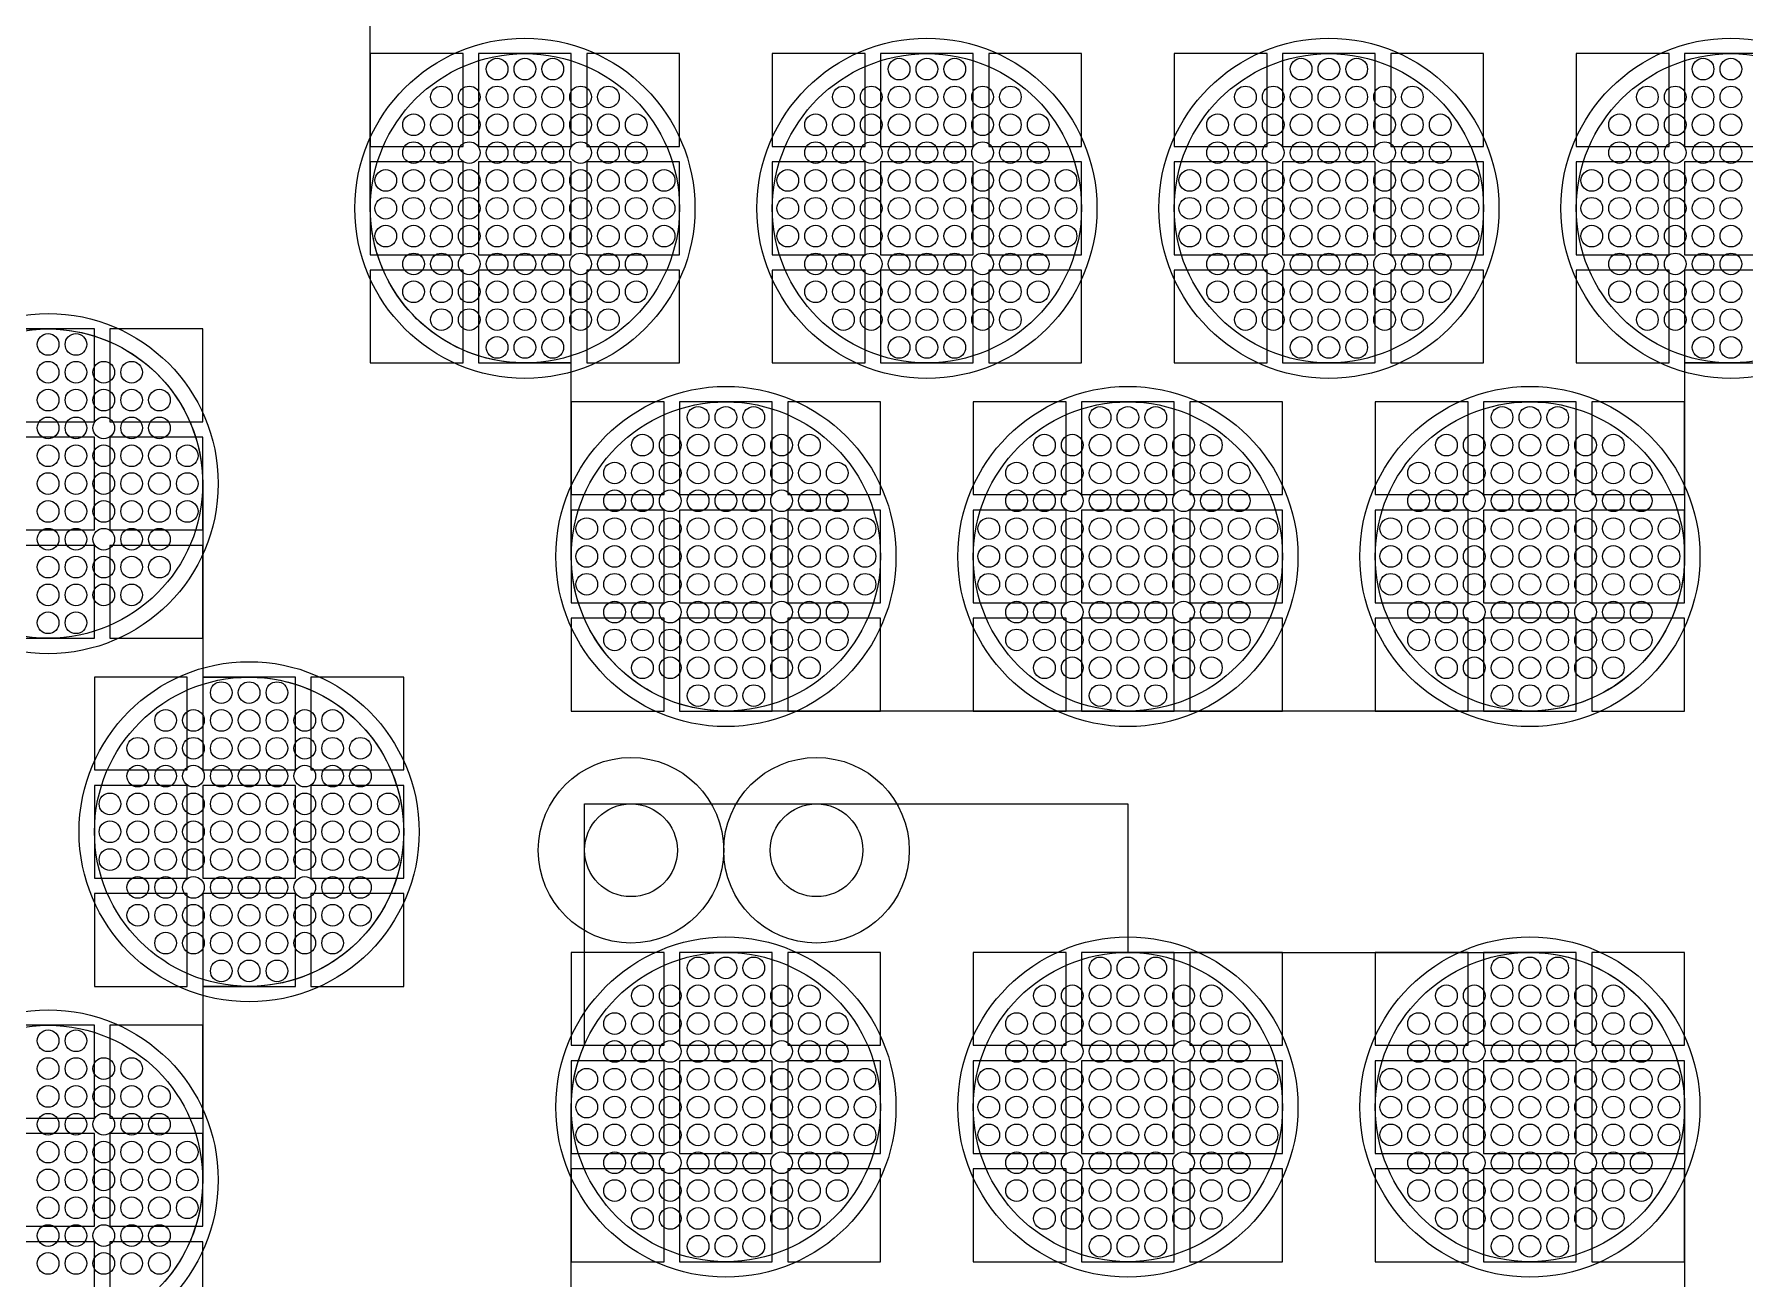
# Model space of a CAD drawing. Extents: x -49 to 54, y -38 to 38.
# Drawn here: x 20.95 to 26.48, y 22.12 to 26.14 of the extents above; entities that cross this region are included whole.
import ezdxf

# ---------------------------------------------------------------- set-up
doc = ezdxf.new("R2010")
doc.units = 0
for name, color, linetype in [('ADHESIVE_VIA_OPENINGS', 30, 'CONTINUOUS'), ('BACK_LAYER', 5, 'CONTINUOUS'), ('COND_LAYER_LOWER_ELECTRODE', 6, 'CONTINUOUS'), ('CONDUCTIVE_LAYER_BACK_LAYER', 2, 'CONTINUOUS'), ('EMITTER', 3, 'CONTINUOUS'), ('LOWER_ELECTRODE', 1, 'CONTINUOUS'), ('SUBSTRATE_VIA', 4, 'CONTINUOUS')]:
    doc.layers.add(name, color=color, linetype=linetype)

msp = doc.modelspace()

# ---------------------------------------------------------------- linework, layer by layer
at = {"layer": 'ADHESIVE_VIA_OPENINGS'}
for centre in [(22.8814, 23.5041), (23.4814, 23.5041)]:
    msp.add_circle(centre, 0.3, dxfattribs=at)
at = {"layer": 'BACK_LAYER'}
for points in [[(22.0384, 25.78), (22.3384, 25.78), (22.3384, 26.08), (22.0384, 26.08)], [(22.3884, 25.78), (22.6884, 25.78), (22.6884, 26.08), (22.3884, 26.08)], [(22.7384, 25.78), (23.0384, 25.78), (23.0384, 26.08), (22.7384, 26.08)], [(23.3384, 25.78), (23.6384, 25.78), (23.6384, 26.08), (23.3384, 26.08)], [(23.6884, 25.78), (23.9884, 25.78), (23.9884, 26.08), (23.6884, 26.08)], [(24.0384, 25.78), (24.3384, 25.78), (24.3384, 26.08), (24.0384, 26.08)], [(24.6384, 25.78), (24.9384, 25.78), (24.9384, 26.08), (24.6384, 26.08)], [(24.9884, 25.78), (25.2884, 25.78), (25.2884, 26.08), (24.9884, 26.08)], [(25.3384, 25.78), (25.6384, 25.78), (25.6384, 26.08), (25.3384, 26.08)], [(25.9384, 25.78), (26.2384, 25.78), (26.2384, 26.08), (25.9384, 26.08)], [(26.2884, 25.78), (26.5884, 25.78), (26.5884, 26.08), (26.2884, 26.08)], [(22.0384, 25.43), (22.3384, 25.43), (22.3384, 25.73), (22.0384, 25.73)], [(22.3884, 25.43), (22.6884, 25.43), (22.6884, 25.73), (22.3884, 25.73)], [(22.7384, 25.43), (23.0384, 25.43), (23.0384, 25.73), (22.7384, 25.73)], [(23.3384, 25.43), (23.6384, 25.43), (23.6384, 25.73), (23.3384, 25.73)], [(23.6884, 25.43), (23.9884, 25.43), (23.9884, 25.73), (23.6884, 25.73)], [(24.0384, 25.43), (24.3384, 25.43), (24.3384, 25.73), (24.0384, 25.73)], [(24.6384, 25.43), (24.9384, 25.43), (24.9384, 25.73), (24.6384, 25.73)], [(24.9884, 25.43), (25.2884, 25.43), (25.2884, 25.73), (24.9884, 25.73)], [(25.3384, 25.43), (25.6384, 25.43), (25.6384, 25.73), (25.3384, 25.73)], [(25.9384, 25.43), (26.2384, 25.43), (26.2384, 25.73), (25.9384, 25.73)], [(26.2884, 25.43), (26.5884, 25.43), (26.5884, 25.73), (26.2884, 25.73)], [(22.0384, 25.08), (22.3384, 25.08), (22.3384, 25.38), (22.0384, 25.38)], [(22.3884, 25.08), (22.6884, 25.08), (22.6884, 25.38), (22.3884, 25.38)], [(22.7384, 25.08), (23.0384, 25.08), (23.0384, 25.38), (22.7384, 25.38)], [(23.3384, 25.08), (23.6384, 25.08), (23.6384, 25.38), (23.3384, 25.38)], [(23.6884, 25.08), (23.9884, 25.08), (23.9884, 25.38), (23.6884, 25.38)], [(24.0384, 25.08), (24.3384, 25.08), (24.3384, 25.38), (24.0384, 25.38)], [(24.6384, 25.08), (24.9384, 25.08), (24.9384, 25.38), (24.6384, 25.38)], [(24.9884, 25.08), (25.2884, 25.08), (25.2884, 25.38), (24.9884, 25.38)], [(25.3384, 25.08), (25.6384, 25.08), (25.6384, 25.38), (25.3384, 25.38)], [(25.9384, 25.08), (26.2384, 25.08), (26.2384, 25.38), (25.9384, 25.38)], [(26.2884, 25.08), (26.5884, 25.08), (26.5884, 25.38), (26.2884, 25.38)], [(20.8465, 24.8898), (21.1465, 24.8898), (21.1465, 25.1898), (20.8465, 25.1898)], [(21.1965, 24.8898), (21.4965, 24.8898), (21.4965, 25.1898), (21.1965, 25.1898)], [(22.6884, 24.6541), (22.9884, 24.6541), (22.9884, 24.9541), (22.6884, 24.9541)], [(23.0384, 24.6541), (23.3384, 24.6541), (23.3384, 24.9541), (23.0384, 24.9541)], [(23.3884, 24.6541), (23.6884, 24.6541), (23.6884, 24.9541), (23.3884, 24.9541)], [(23.9884, 24.6541), (24.2884, 24.6541), (24.2884, 24.9541), (23.9884, 24.9541)], [(24.3384, 24.6541), (24.6384, 24.6541), (24.6384, 24.9541), (24.3384, 24.9541)], [(24.6884, 24.6541), (24.9884, 24.6541), (24.9884, 24.9541), (24.6884, 24.9541)], [(25.2884, 24.6541), (25.5884, 24.6541), (25.5884, 24.9541), (25.2884, 24.9541)], [(25.6384, 24.6541), (25.9384, 24.6541), (25.9384, 24.9541), (25.6384, 24.9541)], [(25.9884, 24.6541), (26.2884, 24.6541), (26.2884, 24.9541), (25.9884, 24.9541)], [(20.8465, 24.5398), (21.1465, 24.5398), (21.1465, 24.8398), (20.8465, 24.8398)], [(21.1965, 24.5398), (21.4965, 24.5398), (21.4965, 24.8398), (21.1965, 24.8398)], [(22.6884, 24.3041), (22.9884, 24.3041), (22.9884, 24.6041), (22.6884, 24.6041)], [(23.0384, 24.3041), (23.3384, 24.3041), (23.3384, 24.6041), (23.0384, 24.6041)], [(23.3884, 24.3041), (23.6884, 24.3041), (23.6884, 24.6041), (23.3884, 24.6041)], [(23.9884, 24.3041), (24.2884, 24.3041), (24.2884, 24.6041), (23.9884, 24.6041)], [(24.3384, 24.3041), (24.6384, 24.3041), (24.6384, 24.6041), (24.3384, 24.6041)], [(24.6884, 24.3041), (24.9884, 24.3041), (24.9884, 24.6041), (24.6884, 24.6041)], [(25.2884, 24.3041), (25.5884, 24.3041), (25.5884, 24.6041), (25.2884, 24.6041)], [(25.6384, 24.3041), (25.9384, 24.3041), (25.9384, 24.6041), (25.6384, 24.6041)], [(25.9884, 24.3041), (26.2884, 24.3041), (26.2884, 24.6041), (25.9884, 24.6041)], [(20.8465, 24.1898), (21.1465, 24.1898), (21.1465, 24.4898), (20.8465, 24.4898)], [(21.1965, 24.1898), (21.4965, 24.1898), (21.4965, 24.4898), (21.1965, 24.4898)], [(22.6884, 23.9541), (22.9884, 23.9541), (22.9884, 24.2541), (22.6884, 24.2541)], [(23.0384, 23.9541), (23.3384, 23.9541), (23.3384, 24.2541), (23.0384, 24.2541)], [(23.3884, 23.9541), (23.6884, 23.9541), (23.6884, 24.2541), (23.3884, 24.2541)], [(23.9884, 23.9541), (24.2884, 23.9541), (24.2884, 24.2541), (23.9884, 24.2541)], [(24.3384, 23.9541), (24.6384, 23.9541), (24.6384, 24.2541), (24.3384, 24.2541)], [(24.6884, 23.9541), (24.9884, 23.9541), (24.9884, 24.2541), (24.6884, 24.2541)], [(25.2884, 23.9541), (25.5884, 23.9541), (25.5884, 24.2541), (25.2884, 24.2541)], [(25.6384, 23.9541), (25.9384, 23.9541), (25.9384, 24.2541), (25.6384, 24.2541)], [(25.9884, 23.9541), (26.2884, 23.9541), (26.2884, 24.2541), (25.9884, 24.2541)], [(21.1465, 23.7639), (21.4465, 23.7639), (21.4465, 24.0639), (21.1465, 24.0639)], [(21.4965, 23.7639), (21.7965, 23.7639), (21.7965, 24.0639), (21.4965, 24.0639)], [(21.8465, 23.7639), (22.1465, 23.7639), (22.1465, 24.0639), (21.8465, 24.0639)], [(21.1465, 23.4139), (21.4465, 23.4139), (21.4465, 23.7139), (21.1465, 23.7139)], [(21.4965, 23.4139), (21.7965, 23.4139), (21.7965, 23.7139), (21.4965, 23.7139)], [(21.8465, 23.4139), (22.1465, 23.4139), (22.1465, 23.7139), (21.8465, 23.7139)], [(21.1465, 23.0639), (21.4465, 23.0639), (21.4465, 23.3639), (21.1465, 23.3639)], [(21.4965, 23.0639), (21.7965, 23.0639), (21.7965, 23.3639), (21.4965, 23.3639)], [(21.8465, 23.0639), (22.1465, 23.0639), (22.1465, 23.3639), (21.8465, 23.3639)], [(22.6884, 22.8737), (22.9884, 22.8737), (22.9884, 23.1737), (22.6884, 23.1737)], [(23.0384, 22.8737), (23.3384, 22.8737), (23.3384, 23.1737), (23.0384, 23.1737)], [(23.3884, 22.8737), (23.6884, 22.8737), (23.6884, 23.1737), (23.3884, 23.1737)], [(23.9884, 22.8737), (24.2884, 22.8737), (24.2884, 23.1737), (23.9884, 23.1737)], [(24.3384, 22.8737), (24.6384, 22.8737), (24.6384, 23.1737), (24.3384, 23.1737)], [(24.6884, 22.8737), (24.9884, 22.8737), (24.9884, 23.1737), (24.6884, 23.1737)], [(25.2884, 22.8737), (25.5884, 22.8737), (25.5884, 23.1737), (25.2884, 23.1737)], [(25.6384, 22.8737), (25.9384, 22.8737), (25.9384, 23.1737), (25.6384, 23.1737)], [(25.9884, 22.8737), (26.2884, 22.8737), (26.2884, 23.1737), (25.9884, 23.1737)], [(20.8465, 22.6381), (21.1465, 22.6381), (21.1465, 22.9381), (20.8465, 22.9381)], [(21.1965, 22.6381), (21.4965, 22.6381), (21.4965, 22.9381), (21.1965, 22.9381)], [(22.6884, 22.5237), (22.9884, 22.5237), (22.9884, 22.8237), (22.6884, 22.8237)], [(23.0384, 22.5237), (23.3384, 22.5237), (23.3384, 22.8237), (23.0384, 22.8237)], [(23.3884, 22.5237), (23.6884, 22.5237), (23.6884, 22.8237), (23.3884, 22.8237)], [(23.9884, 22.5237), (24.2884, 22.5237), (24.2884, 22.8237), (23.9884, 22.8237)], [(24.3384, 22.5237), (24.6384, 22.5237), (24.6384, 22.8237), (24.3384, 22.8237)], [(24.6884, 22.5237), (24.9884, 22.5237), (24.9884, 22.8237), (24.6884, 22.8237)], [(25.2884, 22.5237), (25.5884, 22.5237), (25.5884, 22.8237), (25.2884, 22.8237)], [(25.6384, 22.5237), (25.9384, 22.5237), (25.9384, 22.8237), (25.6384, 22.8237)], [(25.9884, 22.5237), (26.2884, 22.5237), (26.2884, 22.8237), (25.9884, 22.8237)], [(20.8465, 22.2881), (21.1465, 22.2881), (21.1465, 22.5881), (20.8465, 22.5881)], [(21.1965, 22.2881), (21.4965, 22.2881), (21.4965, 22.5881), (21.1965, 22.5881)], [(22.6884, 22.1737), (22.9884, 22.1737), (22.9884, 22.4737), (22.6884, 22.4737)], [(23.0384, 22.1737), (23.3384, 22.1737), (23.3384, 22.4737), (23.0384, 22.4737)], [(23.3884, 22.1737), (23.6884, 22.1737), (23.6884, 22.4737), (23.3884, 22.4737)], [(23.9884, 22.1737), (24.2884, 22.1737), (24.2884, 22.4737), (23.9884, 22.4737)], [(24.3384, 22.1737), (24.6384, 22.1737), (24.6384, 22.4737), (24.3384, 22.4737)], [(24.6884, 22.1737), (24.9884, 22.1737), (24.9884, 22.4737), (24.6884, 22.4737)], [(25.2884, 22.1737), (25.5884, 22.1737), (25.5884, 22.4737), (25.2884, 22.4737)], [(25.6384, 22.1737), (25.9384, 22.1737), (25.9384, 22.4737), (25.6384, 22.4737)], [(25.9884, 22.1737), (26.2884, 22.1737), (26.2884, 22.4737), (25.9884, 22.4737)], [(20.8465, 21.9381), (21.1465, 21.9381), (21.1465, 22.2381), (20.8465, 22.2381)], [(21.1965, 21.9381), (21.4965, 21.9381), (21.4965, 22.2381), (21.1965, 22.2381)]]:
    msp.add_lwpolyline(points, close=True, dxfattribs=at)
at = {"layer": 'COND_LAYER_LOWER_ELECTRODE'}
for centre in [(22.5384, 25.58), (23.8384, 25.58), (25.1384, 25.58), (26.4384, 25.58), (20.9965, 24.6898), (23.1884, 24.4541), (24.4884, 24.4541), (25.7884, 24.4541), (21.6465, 23.5639), (23.1884, 22.6737), (24.4884, 22.6737), (25.7884, 22.6737), (20.9965, 22.4381)]:
    msp.add_circle(centre, 0.55, dxfattribs=at)
at = {"layer": 'CONDUCTIVE_LAYER_BACK_LAYER'}
for points in [[(26.488, 25.0824), (26.4682, 25.0809), (26.4483, 25.0801), (26.2884, 25.0801), (26.2884, 24.4541), (26.288, 24.4343), (26.2868, 24.4144), (26.2848, 24.3946), (26.2821, 24.3749), (26.2785, 24.3554), (26.2742, 24.336), (26.2691, 24.3167), (26.2633, 24.2977), (26.2567, 24.279), (26.2493, 24.2605), (26.2413, 24.2423), (26.2325, 24.2245), (26.223, 24.207), (26.2129, 24.1899), (26.202, 24.1733), (26.1905, 24.157), (26.1784, 24.1413), (26.1656, 24.126), (26.1523, 24.1113), (26.1384, 24.0971), (26.1239, 24.0834), (26.1089, 24.0704), (26.0934, 24.058), (26.0774, 24.0461), (26.061, 24.035), (26.0441, 24.0245), (26.0268, 24.0146), (26.0091, 24.0055), (25.9911, 23.9971), (25.9728, 23.9894), (25.9542, 23.9824), (25.9353, 23.9762), (25.9162, 23.9707), (25.8969, 23.966), (25.8774, 23.9621), (25.8577, 23.959), (25.838, 23.9566), (25.8182, 23.955), (25.7983, 23.9542), (23.1784, 23.9542), (23.1586, 23.955), (23.1387, 23.9566), (23.119, 23.959), (23.0994, 23.9621), (23.0799, 23.966), (23.0606, 23.9707), (23.0414, 23.9762), (23.0226, 23.9824), (23.0039, 23.9894), (22.9856, 23.9971), (22.9676, 24.0055), (22.9499, 24.0146), (22.9326, 24.0245), (22.9158, 24.035), (22.8993, 24.0461), (22.8833, 24.058), (22.8678, 24.0704), (22.8528, 24.0834), (22.8383, 24.0971), (22.8244, 24.1113), (22.8111, 24.126), (22.7983, 24.1413), (22.7862, 24.157), (22.7747, 24.1733), (22.7639, 24.1899), (22.7537, 24.207), (22.7442, 24.2245), (22.7354, 24.2423), (22.7274, 24.2605), (22.72, 24.279), (22.7135, 24.2977), (22.7076, 24.3167), (22.7025, 24.336), (22.6982, 24.3554), (22.6947, 24.3749), (22.6919, 24.3946), (22.6899, 24.4144), (22.6888, 24.4343), (22.6884, 24.4541), (22.6884, 25.0801), (22.5284, 25.0801), (22.5086, 25.0809), (22.4887, 25.0824), (22.469, 25.0848), (22.4494, 25.0879), (22.4299, 25.0919), (22.4106, 25.0966), (22.3914, 25.102), (22.3726, 25.1083), (22.3539, 25.1152), (22.3356, 25.1229), (22.3176, 25.1313), (22.2999, 25.1405), (22.2826, 25.1503), (22.2658, 25.1608), (22.2493, 25.172), (22.2333, 25.1838), (22.2178, 25.1962), (22.2028, 25.2093), (22.1883, 25.2229), (22.1744, 25.2371), (22.1611, 25.2519), (22.1483, 25.2671), (22.1362, 25.2829), (22.1247, 25.2991), (22.1139, 25.3158), (22.1037, 25.3328), (22.0942, 25.3503), (22.0854, 25.3682), (22.0774, 25.3863), (22.07, 25.4048), (22.0635, 25.4236), (22.0576, 25.4426), (22.0525, 25.4618), (22.0482, 25.4812), (22.0447, 25.5008), (22.0419, 25.5205), (22.0399, 25.5402), (22.0388, 25.5601), (22.0384, 25.58), (22.0384, 26.2059)], [(20.8465, 25.1897), (21.0064, 25.1897), (21.0263, 25.1889), (21.0461, 25.1873), (21.0659, 25.1849), (21.0855, 25.1818), (21.105, 25.1779), (21.1243, 25.1732), (21.1434, 25.1677), (21.1623, 25.1615), (21.1809, 25.1545), (21.1993, 25.1468), (21.2173, 25.1384), (21.2349, 25.1293), (21.2522, 25.1194), (21.2691, 25.1089), (21.2856, 25.0978), (21.3015, 25.0859), (21.3171, 25.0735), (21.3321, 25.0605), (21.3465, 25.0468), (21.3604, 25.0326), (21.3738, 25.0179), (21.3865, 25.0026), (21.3987, 24.9869), (21.4102, 24.9706), (21.421, 24.954), (21.4312, 24.9369), (21.4406, 24.9194), (21.4494, 24.9016), (21.4575, 24.8834), (21.4648, 24.8649), (21.4714, 24.8462), (21.4773, 24.8272), (21.4823, 24.8079), (21.4867, 24.7885), (21.4902, 24.769), (21.493, 24.7493), (21.4949, 24.7295), (21.4961, 24.7096), (21.4965, 24.6898), (21.4965, 24.0638), (21.6564, 24.0638), (21.6763, 24.063), (21.6961, 24.0615), (21.7159, 24.0591), (21.7355, 24.056), (21.755, 24.052), (21.7743, 24.0473), (21.7934, 24.0419), (21.8123, 24.0356), (21.8309, 24.0287), (21.8493, 24.021), (21.8673, 24.0126), (21.8849, 24.0034), (21.9022, 23.9936), (21.9191, 23.9831), (21.9356, 23.9719), (21.9515, 23.9601), (21.9671, 23.9477), (21.9821, 23.9346), (21.9965, 23.921), (22.0104, 23.9068), (22.0238, 23.8921), (22.0365, 23.8768), (22.0487, 23.861), (22.0602, 23.8448), (22.071, 23.8281), (22.0812, 23.8111), (22.0906, 23.7936), (22.0994, 23.7757), (22.1075, 23.7576), (22.1148, 23.7391), (22.1214, 23.7203), (22.1273, 23.7013), (22.1323, 23.6821), (22.1367, 23.6627), (22.1402, 23.6431), (22.143, 23.6234), (22.1449, 23.6037), (22.1461, 23.5838), (22.1465, 23.5639), (22.1461, 23.5441), (22.1449, 23.5242), (22.143, 23.5044), (22.1402, 23.4847), (22.1367, 23.4652), (22.1323, 23.4458), (22.1273, 23.4265), (22.1214, 23.4075), (22.1148, 23.3888), (22.1075, 23.3703), (22.0994, 23.3521), (22.0906, 23.3343), (22.0812, 23.3168), (22.071, 23.2997), (22.0602, 23.2831), (22.0487, 23.2668), (22.0365, 23.2511), (22.0238, 23.2358), (22.0104, 23.2211), (21.9965, 23.2069), (21.9821, 23.1933), (21.9671, 23.1802), (21.9515, 23.1678), (21.9356, 23.156), (21.9191, 23.1448), (21.9022, 23.1343), (21.8849, 23.1245), (21.8673, 23.1153), (21.8493, 23.1069), (21.8309, 23.0992), (21.8123, 23.0922), (21.7934, 23.086), (21.7743, 23.0805), (21.755, 23.0759), (21.7355, 23.0719), (21.7159, 23.0688), (21.6961, 23.0664), (21.6763, 23.0648), (21.6564, 23.064), (21.4965, 23.064), (21.4965, 22.4381), (21.4961, 22.4182), (21.4949, 22.3984), (21.493, 22.3786), (21.4902, 22.3589), (21.4867, 22.3393), (21.4823, 22.3199), (21.4773, 22.3007), (21.4714, 22.2817), (21.4648, 22.2629), (21.4575, 22.2445), (21.4494, 22.2263), (21.4406, 22.2085), (21.4312, 22.191), (21.421, 22.1739), (21.4102, 22.1572), (21.3987, 22.141), (21.3865, 22.1253), (21.3738, 22.11)], [(22.6884, 22.0478), (22.6884, 22.6737), (22.6888, 22.6936), (22.6899, 22.7135), (22.6919, 22.7333), (22.6947, 22.7529), (22.6982, 22.7725), (22.7025, 22.7919), (22.7076, 22.8111), (22.7135, 22.8301), (22.72, 22.8489), (22.7274, 22.8674), (22.7314, 22.8765), (22.7314, 23.6541), (24.4884, 23.6541), (24.4884, 23.1736), (25.7983, 23.1736), (25.8182, 23.1729), (25.838, 23.1713), (25.8577, 23.1689), (25.8774, 23.1658), (25.8969, 23.1618), (25.9162, 23.1571), (25.9353, 23.1517), (25.9542, 23.1455), (25.9728, 23.1385), (25.9911, 23.1308), (26.0091, 23.1224), (26.0268, 23.1132), (26.0441, 23.1034), (26.061, 23.0929), (26.0774, 23.0817), (26.0934, 23.0699), (26.1089, 23.0575), (26.1239, 23.0444), (26.1384, 23.0308), (26.1523, 23.0166), (26.1656, 23.0019), (26.1784, 22.9866), (26.1905, 22.9708), (26.202, 22.9546), (26.2129, 22.938), (26.223, 22.9209), (26.2325, 22.9034), (26.2413, 22.8856), (26.2493, 22.8674), (26.2567, 22.8489), (26.2633, 22.8301), (26.2691, 22.8111), (26.2742, 22.7919), (26.2785, 22.7725), (26.2821, 22.7529), (26.2848, 22.7333), (26.2868, 22.7135), (26.288, 22.6936), (26.2884, 22.6737), (26.2884, 22.0478)]]:
    msp.add_lwpolyline(points, dxfattribs=at)
at = {"layer": 'EMITTER'}
for centre in [(22.5384, 25.58), (23.8384, 25.58), (25.1384, 25.58), (26.4384, 25.58), (20.9965, 24.6898), (23.1884, 24.4541), (24.4884, 24.4541), (25.7884, 24.4541), (21.6465, 23.5639), (23.1884, 22.6737), (24.4884, 22.6737), (25.7884, 22.6737), (20.9965, 22.4381)]:
    msp.add_circle(centre, 0.5, dxfattribs=at)
at = {"layer": 'LOWER_ELECTRODE'}
for centre in [(22.4484, 26.03), (22.5384, 26.03), (22.6284, 26.03), (23.7484, 26.03), (23.8384, 26.03), (23.9284, 26.03), (25.0484, 26.03), (25.1384, 26.03), (25.2284, 26.03), (26.3484, 26.03), (26.4384, 26.03), (22.2684, 25.94), (22.3584, 25.94), (22.4484, 25.94), (22.5384, 25.94), (22.6284, 25.94), (22.7184, 25.94), (22.8084, 25.94), (23.5684, 25.94), (23.6584, 25.94), (23.7484, 25.94), (23.8384, 25.94), (23.9284, 25.94), (24.0184, 25.94), (24.1084, 25.94), (24.8684, 25.94), (24.9584, 25.94), (25.0484, 25.94), (25.1384, 25.94), (25.2284, 25.94), (25.3184, 25.94), (25.4084, 25.94), (26.1684, 25.94), (26.2584, 25.94), (26.3484, 25.94), (26.4384, 25.94), (22.1784, 25.85), (22.2684, 25.85), (22.3584, 25.85), (22.4484, 25.85), (22.5384, 25.85), (22.6284, 25.85), (22.7184, 25.85), (22.8084, 25.85), (22.8984, 25.85), (23.4784, 25.85), (23.5684, 25.85), (23.6584, 25.85), (23.7484, 25.85), (23.8384, 25.85), (23.9284, 25.85), (24.0184, 25.85), (24.1084, 25.85), (24.1984, 25.85), (24.7784, 25.85), (24.8684, 25.85), (24.9584, 25.85), (25.0484, 25.85), (25.1384, 25.85), (25.2284, 25.85), (25.3184, 25.85), (25.4084, 25.85), (25.4984, 25.85), (26.0784, 25.85), (26.1684, 25.85), (26.2584, 25.85), (26.3484, 25.85), (26.4384, 25.85), (22.1784, 25.76), (22.2684, 25.76), (22.3584, 25.76), (22.4484, 25.76), (22.5384, 25.76), (22.6284, 25.76), (22.7184, 25.76), (22.8084, 25.76), (22.8984, 25.76), (23.4784, 25.76), (23.5684, 25.76), (23.6584, 25.76), (23.7484, 25.76), (23.8384, 25.76), (23.9284, 25.76), (24.0184, 25.76), (24.1084, 25.76), (24.1984, 25.76), (24.7784, 25.76), (24.8684, 25.76), (24.9584, 25.76), (25.0484, 25.76), (25.1384, 25.76), (25.2284, 25.76), (25.3184, 25.76), (25.4084, 25.76), (25.4984, 25.76), (26.0784, 25.76), (26.1684, 25.76), (26.2584, 25.76), (26.3484, 25.76), (26.4384, 25.76), (22.0884, 25.67), (22.1784, 25.67), (22.2684, 25.67), (22.3584, 25.67), (22.4484, 25.67), (22.5384, 25.67), (22.6284, 25.67), (22.7184, 25.67), (22.8084, 25.67), (22.8984, 25.67), (22.9884, 25.67), (23.3884, 25.67), (23.4784, 25.67), (23.5684, 25.67), (23.6584, 25.67), (23.7484, 25.67), (23.8384, 25.67), (23.9284, 25.67), (24.0184, 25.67), (24.1084, 25.67), (24.1984, 25.67), (24.2884, 25.67), (24.6884, 25.67), (24.7784, 25.67), (24.8684, 25.67), (24.9584, 25.67), (25.0484, 25.67), (25.1384, 25.67), (25.2284, 25.67), (25.3184, 25.67), (25.4084, 25.67), (25.4984, 25.67), (25.5884, 25.67), (25.9884, 25.67), (26.0784, 25.67), (26.1684, 25.67), (26.2584, 25.67), (26.3484, 25.67), (26.4384, 25.67), (22.0884, 25.58), (22.1784, 25.58), (22.2684, 25.58), (22.3584, 25.58), (22.4484, 25.58), (22.5384, 25.58), (22.6284, 25.58), (22.7184, 25.58), (22.8084, 25.58), (22.8984, 25.58), (22.9884, 25.58), (23.3884, 25.58), (23.4784, 25.58), (23.5684, 25.58), (23.6584, 25.58), (23.7484, 25.58), (23.8384, 25.58), (23.9284, 25.58), (24.0184, 25.58), (24.1084, 25.58), (24.1984, 25.58), (24.2884, 25.58), (24.6884, 25.58), (24.7784, 25.58), (24.8684, 25.58), (24.9584, 25.58), (25.0484, 25.58), (25.1384, 25.58), (25.2284, 25.58), (25.3184, 25.58), (25.4084, 25.58), (25.4984, 25.58), (25.5884, 25.58), (25.9884, 25.58), (26.0784, 25.58), (26.1684, 25.58), (26.2584, 25.58), (26.3484, 25.58), (26.4384, 25.58), (22.0884, 25.49), (22.1784, 25.49), (22.2684, 25.49), (22.3584, 25.49), (22.4484, 25.49), (22.5384, 25.49), (22.6284, 25.49), (22.7184, 25.49), (22.8084, 25.49), (22.8984, 25.49), (22.9884, 25.49), (23.3884, 25.49), (23.4784, 25.49), (23.5684, 25.49), (23.6584, 25.49), (23.7484, 25.49), (23.8384, 25.49), (23.9284, 25.49), (24.0184, 25.49), (24.1084, 25.49), (24.1984, 25.49), (24.2884, 25.49), (24.6884, 25.49), (24.7784, 25.49), (24.8684, 25.49), (24.9584, 25.49), (25.0484, 25.49), (25.1384, 25.49), (25.2284, 25.49), (25.3184, 25.49), (25.4084, 25.49), (25.4984, 25.49), (25.5884, 25.49), (25.9884, 25.49), (26.0784, 25.49), (26.1684, 25.49), (26.2584, 25.49), (26.3484, 25.49), (26.4384, 25.49), (22.1784, 25.4), (22.2684, 25.4), (22.3584, 25.4), (22.4484, 25.4), (22.5384, 25.4), (22.6284, 25.4), (22.7184, 25.4), (22.8084, 25.4), (22.8984, 25.4), (23.4784, 25.4), (23.5684, 25.4), (23.6584, 25.4), (23.7484, 25.4), (23.8384, 25.4), (23.9284, 25.4), (24.0184, 25.4), (24.1084, 25.4), (24.1984, 25.4), (24.7784, 25.4), (24.8684, 25.4), (24.9584, 25.4), (25.0484, 25.4), (25.1384, 25.4), (25.2284, 25.4), (25.3184, 25.4), (25.4084, 25.4), (25.4984, 25.4), (26.0784, 25.4), (26.1684, 25.4), (26.2584, 25.4), (26.3484, 25.4), (26.4384, 25.4), (22.1784, 25.31), (22.2684, 25.31), (22.3584, 25.31), (22.4484, 25.31), (22.5384, 25.31), (22.6284, 25.31), (22.7184, 25.31), (22.8084, 25.31), (22.8984, 25.31), (23.4784, 25.31), (23.5684, 25.31), (23.6584, 25.31), (23.7484, 25.31), (23.8384, 25.31), (23.9284, 25.31), (24.0184, 25.31), (24.1084, 25.31), (24.1984, 25.31), (24.7784, 25.31), (24.8684, 25.31), (24.9584, 25.31), (25.0484, 25.31), (25.1384, 25.31), (25.2284, 25.31), (25.3184, 25.31), (25.4084, 25.31), (25.4984, 25.31), (26.0784, 25.31), (26.1684, 25.31), (26.2584, 25.31), (26.3484, 25.31), (26.4384, 25.31), (22.2684, 25.22), (22.3584, 25.22), (22.4484, 25.22), (22.5384, 25.22), (22.6284, 25.22), (22.7184, 25.22), (22.8084, 25.22), (23.5684, 25.22), (23.6584, 25.22), (23.7484, 25.22), (23.8384, 25.22), (23.9284, 25.22), (24.0184, 25.22), (24.1084, 25.22), (24.8684, 25.22), (24.9584, 25.22), (25.0484, 25.22), (25.1384, 25.22), (25.2284, 25.22), (25.3184, 25.22), (25.4084, 25.22), (26.1684, 25.22), (26.2584, 25.22), (26.3484, 25.22), (26.4384, 25.22), (20.9965, 25.1398), (21.0865, 25.1398), (22.4484, 25.13), (22.5384, 25.13), (22.6284, 25.13), (23.7484, 25.13), (23.8384, 25.13), (23.9284, 25.13), (25.0484, 25.13), (25.1384, 25.13), (25.2284, 25.13), (26.3484, 25.13), (26.4384, 25.13), (20.9965, 25.0498), (21.0865, 25.0498), (21.1765, 25.0498), (21.2665, 25.0498), (20.9965, 24.9598), (21.0865, 24.9598), (21.1765, 24.9598), (21.2665, 24.9598), (21.3565, 24.9598), (20.9965, 24.8698), (21.0865, 24.8698), (21.1765, 24.8698), (21.2665, 24.8698), (21.3565, 24.8698), (23.0984, 24.9041), (23.1884, 24.9041), (23.2784, 24.9041), (24.3984, 24.9041), (24.4884, 24.9041), (24.5784, 24.9041), (25.6984, 24.9041), (25.7884, 24.9041), (25.8784, 24.9041), (22.9184, 24.8141), (23.0084, 24.8141), (23.0984, 24.8141), (23.1884, 24.8141), (23.2784, 24.8141), (23.3684, 24.8141), (23.4584, 24.8141), (24.2184, 24.8141), (24.3084, 24.8141), (24.3984, 24.8141), (24.4884, 24.8141), (24.5784, 24.8141), (24.6684, 24.8141), (24.7584, 24.8141), (25.5184, 24.8141), (25.6084, 24.8141), (25.6984, 24.8141), (25.7884, 24.8141), (25.8784, 24.8141), (25.9684, 24.8141), (26.0584, 24.8141), (20.9965, 24.7798), (21.0865, 24.7798), (21.1765, 24.7798), (21.2665, 24.7798), (21.3565, 24.7798), (21.4465, 24.7798), (22.8284, 24.7241), (22.9184, 24.7241), (23.0084, 24.7241), (23.0984, 24.7241), (23.1884, 24.7241), (23.2784, 24.7241), (23.3684, 24.7241), (23.4584, 24.7241), (23.5484, 24.7241), (24.1284, 24.7241), (24.2184, 24.7241), (24.3084, 24.7241), (24.3984, 24.7241), (24.4884, 24.7241), (24.5784, 24.7241), (24.6684, 24.7241), (24.7584, 24.7241), (24.8484, 24.7241), (25.4284, 24.7241), (25.5184, 24.7241), (25.6084, 24.7241), (25.6984, 24.7241), (25.7884, 24.7241), (25.8784, 24.7241), (25.9684, 24.7241), (26.0584, 24.7241), (26.1484, 24.7241), (20.9965, 24.6898), (21.0865, 24.6898), (21.1765, 24.6898), (21.2665, 24.6898), (21.3565, 24.6898), (21.4465, 24.6898), (20.9965, 24.5998), (21.0865, 24.5998), (21.1765, 24.5998), (21.2665, 24.5998), (21.3565, 24.5998), (21.4465, 24.5998), (22.8284, 24.6341), (22.9184, 24.6341), (23.0084, 24.6341), (23.0984, 24.6341), (23.1884, 24.6341), (23.2784, 24.6341), (23.3684, 24.6341), (23.4584, 24.6341), (23.5484, 24.6341), (24.1284, 24.6341), (24.2184, 24.6341), (24.3084, 24.6341), (24.3984, 24.6341), (24.4884, 24.6341), (24.5784, 24.6341), (24.6684, 24.6341), (24.7584, 24.6341), (24.8484, 24.6341), (25.4284, 24.6341), (25.5184, 24.6341), (25.6084, 24.6341), (25.6984, 24.6341), (25.7884, 24.6341), (25.8784, 24.6341), (25.9684, 24.6341), (26.0584, 24.6341), (26.1484, 24.6341), (22.7384, 24.5441), (22.8284, 24.5441), (22.9184, 24.5441), (23.0084, 24.5441), (23.0984, 24.5441), (23.1884, 24.5441), (23.2784, 24.5441), (23.3684, 24.5441), (23.4584, 24.5441), (23.5484, 24.5441), (23.6384, 24.5441), (24.0384, 24.5441), (24.1284, 24.5441), (24.2184, 24.5441), (24.3084, 24.5441), (24.3984, 24.5441), (24.4884, 24.5441), (24.5784, 24.5441), (24.6684, 24.5441), (24.7584, 24.5441), (24.8484, 24.5441), (24.9384, 24.5441), (25.3384, 24.5441), (25.4284, 24.5441), (25.5184, 24.5441), (25.6084, 24.5441), (25.6984, 24.5441), (25.7884, 24.5441), (25.8784, 24.5441), (25.9684, 24.5441), (26.0584, 24.5441), (26.1484, 24.5441), (26.2384, 24.5441), (20.9965, 24.5098), (21.0865, 24.5098), (21.1765, 24.5098), (21.2665, 24.5098), (21.3565, 24.5098), (20.9965, 24.4198), (21.0865, 24.4198), (21.1765, 24.4198), (21.2665, 24.4198), (21.3565, 24.4198), (22.7384, 24.4541), (22.8284, 24.4541), (22.9184, 24.4541), (23.0084, 24.4541), (23.0984, 24.4541), (23.1884, 24.4541), (23.2784, 24.4541), (23.3684, 24.4541), (23.4584, 24.4541), (23.5484, 24.4541), (23.6384, 24.4541), (24.0384, 24.4541), (24.1284, 24.4541), (24.2184, 24.4541), (24.3084, 24.4541), (24.3984, 24.4541), (24.4884, 24.4541), (24.5784, 24.4541), (24.6684, 24.4541), (24.7584, 24.4541), (24.8484, 24.4541), (24.9384, 24.4541), (25.3384, 24.4541), (25.4284, 24.4541), (25.5184, 24.4541), (25.6084, 24.4541), (25.6984, 24.4541), (25.7884, 24.4541), (25.8784, 24.4541), (25.9684, 24.4541), (26.0584, 24.4541), (26.1484, 24.4541), (26.2384, 24.4541), (22.7384, 24.3641), (22.8284, 24.3641), (22.9184, 24.3641), (23.0084, 24.3641), (23.0984, 24.3641), (23.1884, 24.3641), (23.2784, 24.3641), (23.3684, 24.3641), (23.4584, 24.3641), (23.5484, 24.3641), (23.6384, 24.3641), (24.0384, 24.3641), (24.1284, 24.3641), (24.2184, 24.3641), (24.3084, 24.3641), (24.3984, 24.3641), (24.4884, 24.3641), (24.5784, 24.3641), (24.6684, 24.3641), (24.7584, 24.3641), (24.8484, 24.3641), (24.9384, 24.3641), (25.3384, 24.3641), (25.4284, 24.3641), (25.5184, 24.3641), (25.6084, 24.3641), (25.6984, 24.3641), (25.7884, 24.3641), (25.8784, 24.3641), (25.9684, 24.3641), (26.0584, 24.3641), (26.1484, 24.3641), (26.2384, 24.3641), (20.9965, 24.3298), (21.0865, 24.3298), (21.1765, 24.3298), (21.2665, 24.3298), (22.8284, 24.2741), (22.9184, 24.2741), (23.0084, 24.2741), (23.0984, 24.2741), (23.1884, 24.2741), (23.2784, 24.2741), (23.3684, 24.2741), (23.4584, 24.2741), (23.5484, 24.2741), (24.1284, 24.2741), (24.2184, 24.2741), (24.3084, 24.2741), (24.3984, 24.2741), (24.4884, 24.2741), (24.5784, 24.2741), (24.6684, 24.2741), (24.7584, 24.2741), (24.8484, 24.2741), (25.4284, 24.2741), (25.5184, 24.2741), (25.6084, 24.2741), (25.6984, 24.2741), (25.7884, 24.2741), (25.8784, 24.2741), (25.9684, 24.2741), (26.0584, 24.2741), (26.1484, 24.2741), (20.9965, 24.2398), (21.0865, 24.2398), (22.8284, 24.1841), (22.9184, 24.1841), (23.0084, 24.1841), (23.0984, 24.1841), (23.1884, 24.1841), (23.2784, 24.1841), (23.3684, 24.1841), (23.4584, 24.1841), (23.5484, 24.1841), (24.1284, 24.1841), (24.2184, 24.1841), (24.3084, 24.1841), (24.3984, 24.1841), (24.4884, 24.1841), (24.5784, 24.1841), (24.6684, 24.1841), (24.7584, 24.1841), (24.8484, 24.1841), (25.4284, 24.1841), (25.5184, 24.1841), (25.6084, 24.1841), (25.6984, 24.1841), (25.7884, 24.1841), (25.8784, 24.1841), (25.9684, 24.1841), (26.0584, 24.1841), (26.1484, 24.1841), (22.9184, 24.0941), (23.0084, 24.0941), (23.0984, 24.0941), (23.1884, 24.0941), (23.2784, 24.0941), (23.3684, 24.0941), (23.4584, 24.0941), (24.2184, 24.0941), (24.3084, 24.0941), (24.3984, 24.0941), (24.4884, 24.0941), (24.5784, 24.0941), (24.6684, 24.0941), (24.7584, 24.0941), (25.5184, 24.0941), (25.6084, 24.0941), (25.6984, 24.0941), (25.7884, 24.0941), (25.8784, 24.0941), (25.9684, 24.0941), (26.0584, 24.0941), (21.5565, 24.0139), (21.6465, 24.0139), (21.7365, 24.0139), (23.0984, 24.0041), (23.1884, 24.0041), (23.2784, 24.0041), (24.3984, 24.0041), (24.4884, 24.0041), (24.5784, 24.0041), (25.6984, 24.0041), (25.7884, 24.0041), (25.8784, 24.0041), (21.3765, 23.9239), (21.4665, 23.9239), (21.5565, 23.9239), (21.6465, 23.9239), (21.7365, 23.9239), (21.8265, 23.9239), (21.9165, 23.9239), (21.2865, 23.8339), (21.3765, 23.8339), (21.4665, 23.8339), (21.5565, 23.8339), (21.6465, 23.8339), (21.7365, 23.8339), (21.8265, 23.8339), (21.9165, 23.8339), (22.0065, 23.8339), (21.2865, 23.7439), (21.3765, 23.7439), (21.4665, 23.7439), (21.5565, 23.7439), (21.6465, 23.7439), (21.7365, 23.7439), (21.8265, 23.7439), (21.9165, 23.7439), (22.0065, 23.7439), (21.1965, 23.6539), (21.2865, 23.6539), (21.3765, 23.6539), (21.4665, 23.6539), (21.5565, 23.6539), (21.6465, 23.6539), (21.7365, 23.6539), (21.8265, 23.6539), (21.9165, 23.6539), (22.0065, 23.6539), (22.0965, 23.6539), (21.1965, 23.5639), (21.2865, 23.5639), (21.3765, 23.5639), (21.4665, 23.5639), (21.5565, 23.5639), (21.6465, 23.5639), (21.7365, 23.5639), (21.8265, 23.5639), (21.9165, 23.5639), (22.0065, 23.5639), (22.0965, 23.5639), (21.1965, 23.4739), (21.2865, 23.4739), (21.3765, 23.4739), (21.4665, 23.4739), (21.5565, 23.4739), (21.6465, 23.4739), (21.7365, 23.4739), (21.8265, 23.4739), (21.9165, 23.4739), (22.0065, 23.4739), (22.0965, 23.4739), (21.2865, 23.3839), (21.3765, 23.3839), (21.4665, 23.3839), (21.5565, 23.3839), (21.6465, 23.3839), (21.7365, 23.3839), (21.8265, 23.3839), (21.9165, 23.3839), (22.0065, 23.3839), (21.2865, 23.2939), (21.3765, 23.2939), (21.4665, 23.2939), (21.5565, 23.2939), (21.6465, 23.2939), (21.7365, 23.2939), (21.8265, 23.2939), (21.9165, 23.2939), (22.0065, 23.2939), (21.3765, 23.2039), (21.4665, 23.2039), (21.5565, 23.2039), (21.6465, 23.2039), (21.7365, 23.2039), (21.8265, 23.2039), (21.9165, 23.2039), (21.5565, 23.1139), (21.6465, 23.1139), (21.7365, 23.1139), (23.0984, 23.1237), (23.1884, 23.1237), (23.2784, 23.1237), (24.3984, 23.1237), (24.4884, 23.1237), (24.5784, 23.1237), (25.6984, 23.1237), (25.7884, 23.1237), (25.8784, 23.1237), (22.9184, 23.0337), (23.0084, 23.0337), (23.0984, 23.0337), (23.1884, 23.0337), (23.2784, 23.0337), (23.3684, 23.0337), (23.4584, 23.0337), (24.2184, 23.0337), (24.3084, 23.0337), (24.3984, 23.0337), (24.4884, 23.0337), (24.5784, 23.0337), (24.6684, 23.0337), (24.7584, 23.0337), (25.5184, 23.0337), (25.6084, 23.0337), (25.6984, 23.0337), (25.7884, 23.0337), (25.8784, 23.0337), (25.9684, 23.0337), (26.0584, 23.0337), (22.8284, 22.9437), (22.9184, 22.9437), (23.0084, 22.9437), (23.0984, 22.9437), (23.1884, 22.9437), (23.2784, 22.9437), (23.3684, 22.9437), (23.4584, 22.9437), (23.5484, 22.9437), (24.1284, 22.9437), (24.2184, 22.9437), (24.3084, 22.9437), (24.3984, 22.9437), (24.4884, 22.9437), (24.5784, 22.9437), (24.6684, 22.9437), (24.7584, 22.9437), (24.8484, 22.9437), (25.4284, 22.9437), (25.5184, 22.9437), (25.6084, 22.9437), (25.6984, 22.9437), (25.7884, 22.9437), (25.8784, 22.9437), (25.9684, 22.9437), (26.0584, 22.9437), (26.1484, 22.9437), (20.9965, 22.8881), (21.0865, 22.8881), (22.8284, 22.8537), (22.9184, 22.8537), (23.0084, 22.8537), (23.0984, 22.8537), (23.1884, 22.8537), (23.2784, 22.8537), (23.3684, 22.8537), (23.4584, 22.8537), (23.5484, 22.8537), (24.1284, 22.8537), (24.2184, 22.8537), (24.3084, 22.8537), (24.3984, 22.8537), (24.4884, 22.8537), (24.5784, 22.8537), (24.6684, 22.8537), (24.7584, 22.8537), (24.8484, 22.8537), (25.4284, 22.8537), (25.5184, 22.8537), (25.6084, 22.8537), (25.6984, 22.8537), (25.7884, 22.8537), (25.8784, 22.8537), (25.9684, 22.8537), (26.0584, 22.8537), (26.1484, 22.8537), (20.9965, 22.7981), (21.0865, 22.7981), (21.1765, 22.7981), (21.2665, 22.7981), (22.7384, 22.7637), (22.8284, 22.7637), (22.9184, 22.7637), (23.0084, 22.7637), (23.0984, 22.7637), (23.1884, 22.7637), (23.2784, 22.7637), (23.3684, 22.7637), (23.4584, 22.7637), (23.5484, 22.7637), (23.6384, 22.7637), (24.0384, 22.7637), (24.1284, 22.7637), (24.2184, 22.7637), (24.3084, 22.7637), (24.3984, 22.7637), (24.4884, 22.7637), (24.5784, 22.7637), (24.6684, 22.7637), (24.7584, 22.7637), (24.8484, 22.7637), (24.9384, 22.7637), (25.3384, 22.7637), (25.4284, 22.7637), (25.5184, 22.7637), (25.6084, 22.7637), (25.6984, 22.7637), (25.7884, 22.7637), (25.8784, 22.7637), (25.9684, 22.7637), (26.0584, 22.7637), (26.1484, 22.7637), (26.2384, 22.7637), (20.9965, 22.7081), (21.0865, 22.7081), (21.1765, 22.7081), (21.2665, 22.7081), (21.3565, 22.7081), (22.7384, 22.6737), (22.8284, 22.6737), (22.9184, 22.6737), (23.0084, 22.6737), (23.0984, 22.6737), (23.1884, 22.6737), (23.2784, 22.6737), (23.3684, 22.6737), (23.4584, 22.6737), (23.5484, 22.6737), (23.6384, 22.6737), (24.0384, 22.6737), (24.1284, 22.6737), (24.2184, 22.6737), (24.3084, 22.6737), (24.3984, 22.6737), (24.4884, 22.6737), (24.5784, 22.6737), (24.6684, 22.6737), (24.7584, 22.6737), (24.8484, 22.6737), (24.9384, 22.6737), (25.3384, 22.6737), (25.4284, 22.6737), (25.5184, 22.6737), (25.6084, 22.6737), (25.6984, 22.6737), (25.7884, 22.6737), (25.8784, 22.6737), (25.9684, 22.6737), (26.0584, 22.6737), (26.1484, 22.6737), (26.2384, 22.6737), (20.9965, 22.6181), (21.0865, 22.6181), (21.1765, 22.6181), (21.2665, 22.6181), (21.3565, 22.6181), (22.7384, 22.5837), (22.8284, 22.5837), (22.9184, 22.5837), (23.0084, 22.5837), (23.0984, 22.5837), (23.1884, 22.5837), (23.2784, 22.5837), (23.3684, 22.5837), (23.4584, 22.5837), (23.5484, 22.5837), (23.6384, 22.5837), (24.0384, 22.5837), (24.1284, 22.5837), (24.2184, 22.5837), (24.3084, 22.5837), (24.3984, 22.5837), (24.4884, 22.5837), (24.5784, 22.5837), (24.6684, 22.5837), (24.7584, 22.5837), (24.8484, 22.5837), (24.9384, 22.5837), (25.3384, 22.5837), (25.4284, 22.5837), (25.5184, 22.5837), (25.6084, 22.5837), (25.6984, 22.5837), (25.7884, 22.5837), (25.8784, 22.5837), (25.9684, 22.5837), (26.0584, 22.5837), (26.1484, 22.5837), (26.2384, 22.5837), (20.9965, 22.5281), (21.0865, 22.5281), (21.1765, 22.5281), (21.2665, 22.5281), (21.3565, 22.5281), (21.4465, 22.5281), (22.8284, 22.4937), (22.9184, 22.4937), (23.0084, 22.4937), (23.0984, 22.4937), (23.1884, 22.4937), (23.2784, 22.4937), (23.3684, 22.4937), (23.4584, 22.4937), (23.5484, 22.4937), (24.1284, 22.4937), (24.2184, 22.4937), (24.3084, 22.4937), (24.3984, 22.4937), (24.4884, 22.4937), (24.5784, 22.4937), (24.6684, 22.4937), (24.7584, 22.4937), (24.8484, 22.4937), (25.4284, 22.4937), (25.5184, 22.4937), (25.6084, 22.4937), (25.6984, 22.4937), (25.7884, 22.4937), (25.8784, 22.4937), (25.9684, 22.4937), (26.0584, 22.4937), (26.1484, 22.4937), (20.9965, 22.4381), (21.0865, 22.4381), (21.1765, 22.4381), (21.2665, 22.4381), (21.3565, 22.4381), (21.4465, 22.4381), (22.8284, 22.4037), (22.9184, 22.4037), (23.0084, 22.4037), (23.0984, 22.4037), (23.1884, 22.4037), (23.2784, 22.4037), (23.3684, 22.4037), (23.4584, 22.4037), (23.5484, 22.4037), (24.1284, 22.4037), (24.2184, 22.4037), (24.3084, 22.4037), (24.3984, 22.4037), (24.4884, 22.4037), (24.5784, 22.4037), (24.6684, 22.4037), (24.7584, 22.4037), (24.8484, 22.4037), (25.4284, 22.4037), (25.5184, 22.4037), (25.6084, 22.4037), (25.6984, 22.4037), (25.7884, 22.4037), (25.8784, 22.4037), (25.9684, 22.4037), (26.0584, 22.4037), (26.1484, 22.4037), (20.9965, 22.3481), (21.0865, 22.3481), (21.1765, 22.3481), (21.2665, 22.3481), (21.3565, 22.3481), (21.4465, 22.3481), (22.9184, 22.3137), (23.0084, 22.3137), (23.0984, 22.3137), (23.1884, 22.3137), (23.2784, 22.3137), (23.3684, 22.3137), (23.4584, 22.3137), (24.2184, 22.3137), (24.3084, 22.3137), (24.3984, 22.3137), (24.4884, 22.3137), (24.5784, 22.3137), (24.6684, 22.3137), (24.7584, 22.3137), (25.5184, 22.3137), (25.6084, 22.3137), (25.6984, 22.3137), (25.7884, 22.3137), (25.8784, 22.3137), (25.9684, 22.3137), (26.0584, 22.3137), (20.9965, 22.2581), (21.0865, 22.2581), (21.1765, 22.2581), (21.2665, 22.2581), (21.3565, 22.2581), (23.0984, 22.2237), (23.1884, 22.2237), (23.2784, 22.2237), (24.3984, 22.2237), (24.4884, 22.2237), (24.5784, 22.2237), (25.6984, 22.2237), (25.7884, 22.2237), (25.8784, 22.2237), (20.9965, 22.1681), (21.0865, 22.1681), (21.1765, 22.1681), (21.2665, 22.1681), (21.3565, 22.1681)]:
    msp.add_circle(centre, 0.035, dxfattribs=at)
at = {"layer": 'SUBSTRATE_VIA'}
for centre in [(22.8814, 23.5041), (23.4814, 23.5041)]:
    msp.add_circle(centre, 0.15, dxfattribs=at)

doc.saveas('drawing.dxf')
